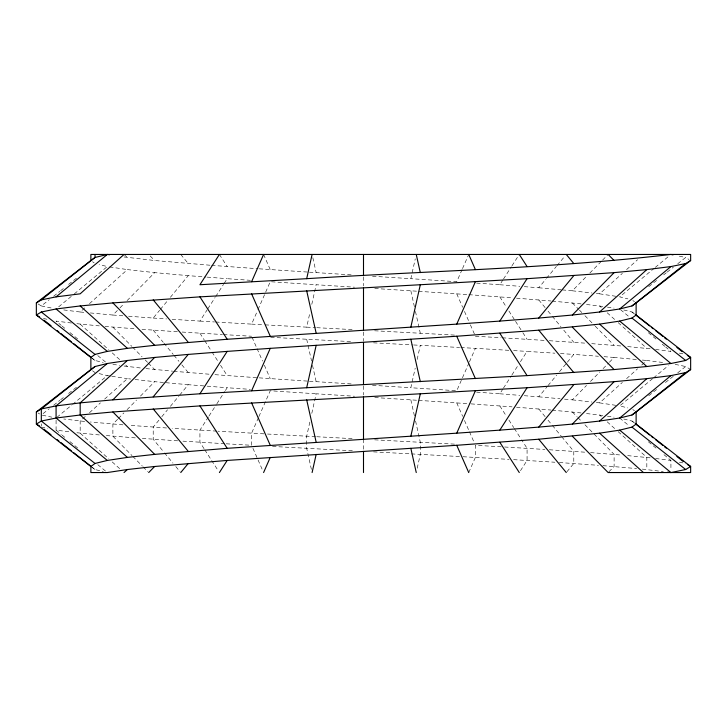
<?xml version="1.0" encoding="UTF-8"?>
<svg xmlns="http://www.w3.org/2000/svg" width="727" height="727" viewBox="0 0 727 727"><rect width="100%" height="100%" fill="white"/><g stroke="black" fill="none" stroke-linecap="round" stroke-linejoin="round"><path stroke-width="0.55" stroke-dasharray="3.63 2.73" d="M265.101 324.86L306.694 327.15L309.847 313.01M311.792 304.313L316.163 284.739L354.485 287.192M309.847 422.06L306.694 436.2L306.694 448.314L311.61 470.351M311.792 413.363L316.163 393.789L354.485 396.242M372.515 276.233L410.837 278.686L415.271 258.857M372.515 385.283L410.837 387.736L415.208 368.162M417.153 359.465L420.306 345.325L459.655 347.488M417.207 468.27L420.306 454.375L420.306 442.261L415.453 420.515M215.655 322.016L251.606 324.124L257.522 310.674M257.976 309.638L270.253 281.712L316.163 284.739M258.43 417.652L251.606 433.174L251.606 445.287L225.77 443.77M258.885 416.626L270.253 390.762L316.163 393.789M462.072 269.599L456.747 281.712L410.837 278.686M462.517 268.59L468.733 254.45M469.024 362.837L456.747 390.762L410.837 387.736M469.478 361.801L475.394 348.351L509.1 350.332M468.733 472.55L475.394 457.401L475.394 445.287L503.484 446.932M172.117 319.289L199.925 321.089L207.195 309.784M207.804 308.839L215.074 297.534M215.674 296.589L223.552 284.339M224.161 283.394L227.188 278.686L250.379 280.313M208.404 416.944L199.925 430.139L199.925 442.261L204.187 448.886M209.012 416.008L216.282 404.694M216.891 403.758L224.761 391.499M225.37 390.563L227.188 387.736L250.379 389.363M476.621 283.112L499.812 284.739L502.857 280.013M503.466 279.059L511.372 266.754M511.981 265.809L519.287 254.45M476.621 392.162L499.812 393.789L502.839 389.081M503.447 388.136L511.326 375.886M511.926 374.941L517.987 365.517M520.414 361.746L527.075 351.386L554.883 353.186M520.487 470.687L527.075 460.436L527.075 448.314L521.622 439.835M128.57 316.209L153.215 318.062L159.649 310.275M160.367 309.411L167.519 300.751M170.382 297.288L188.257 275.651L206.059 277.042M158.931 420.188L153.215 427.112L153.215 439.226L163.802 452.049M161.794 416.725L167.519 409.801M170.382 406.338L178.96 395.951M179.678 395.088L188.257 384.701L206.059 386.092M524.285 286.647L538.743 287.774L545.804 279.223M546.504 278.368L556.391 266.409M557.1 265.555L564.87 256.158M524.285 395.697L538.743 396.824L547.322 386.437M548.04 385.574L556.618 375.187M559.481 371.724L566.633 363.064M567.351 362.2L573.785 354.412L598.43 356.266M566.96 471.723L573.785 463.462L573.785 451.349L562.344 437.5M90.33 312.946L112.885 315.036L119.192 308.63M119.982 307.83L123.926 303.831M127.071 300.633L154.66 272.625L188.257 275.651M117.62 419.279L112.885 424.086L112.885 436.2L131.987 455.584M118.401 418.479L123.926 412.881M127.071 409.683L136.531 400.077M140.475 396.079L154.66 381.675L164.738 382.584M562.262 289.891L572.34 290.8L586.662 276.26M589.842 273.025L601.783 260.911M602.574 260.102L608.145 254.45M564.506 399.141L572.34 399.85L586.525 385.446M590.469 381.448L599.929 371.842M603.074 368.644L608.599 363.046M609.38 362.246L614.115 357.439L636.67 359.529M608.89 471.796L614.115 466.489L614.115 454.375L593.623 433.574M63.749 309.938L80.179 312.001L85.241 307.457M89.457 303.677L127.398 269.599L154.66 272.625M85.241 416.507L80.179 421.051L80.179 433.174L108.85 458.919M89.457 412.727L100.417 402.876M104.633 399.096L127.398 378.649L130.669 379.012M596.331 293.463L599.602 293.826L622.367 273.379M626.583 269.599L637.543 259.748M596.331 402.513L599.602 402.876L622.367 382.429M626.583 378.649L637.543 368.798M641.759 365.018L646.821 360.474L663.251 362.537M58.687 306.821L73.445 294.599M74.318 293.881L107.314 266.564L99.117 264.546M56.951 417.307L71.709 405.084M72.582 404.366L107.314 375.614L110.668 376.123M654.418 268.109L619.686 296.861L627.883 298.879M655.291 267.391L668.313 256.604M652.682 378.594L619.686 405.911L627.883 407.929M653.555 377.876L668.313 365.654M38.004 303.922L41.321 305.949L49.245 299.688M53.644 296.216L59.805 291.345M60.686 290.655L63.331 288.564M68.611 284.393L78.289 276.751M43.084 413.608L49.245 408.738M53.644 405.266L59.805 400.395M60.686 399.705L63.331 397.614M68.611 393.443L78.289 385.801M648.711 286.674L658.389 279.032M663.669 274.861L666.314 272.77M667.195 272.08L673.356 267.209M677.755 263.737L685.679 257.476L688.996 259.503M648.711 395.724L658.389 388.082M665.432 382.52L673.356 376.259M677.755 372.787L685.679 366.526L690.65 369.561M306.694 327.15L315.6 327.623M316.718 327.686L353.476 329.649M374.641 330.776L456.283 335.183M270.717 337.292L352.359 341.699M373.524 342.826L412.509 344.907M413.627 344.971L420.306 345.325M315.6 436.673L265.101 433.91M316.718 436.736L353.476 438.699M374.641 439.826L456.283 444.233M352.359 450.749L270.717 446.342M373.524 451.876L410.282 453.839M411.4 453.902L461.899 456.665M251.606 324.124L263.974 324.796M460.782 347.551L475.394 348.351M263.974 433.846L217.9 431.193M463.026 456.729L509.1 459.382M475.394 336.237L501.23 337.755M502.357 337.819L544.868 340.418M199.925 321.089L214.529 321.952M513.589 350.596L527.075 351.386M182.132 332.057L222.398 334.529M223.516 334.593L251.606 336.237M504.602 446.996L544.868 449.468M216.782 431.129L172.117 428.339M513.589 459.646L554.883 462.236M224.643 443.706L182.132 441.107M309.438 272.18L352.231 274.933M374.768 288.492L417.562 291.245M309.438 381.23L352.231 383.983M374.768 397.542L417.562 400.295M549.321 340.709L584.99 343.135M153.215 318.062L166.556 318.926M560.444 353.549L573.785 354.412M142.01 329.34L177.679 331.766M549.321 449.759L586.107 452.276M166.556 427.976L128.57 425.259M559.327 462.526L598.43 465.316M177.679 440.816L142.01 438.39M259.212 268.817L308.321 272.107M418.679 291.318L467.788 294.608M259.212 377.867L308.321 381.157M418.679 400.368L469.996 403.812M211.621 265.355L258.112 268.745M468.888 294.68L512.044 297.806M214.956 374.669L258.112 377.795M471.096 403.885L512.044 406.856M591.705 343.644L622.003 346.052M112.885 315.036L122.972 315.791M604.028 356.684L614.115 357.439M104.997 326.423L135.295 328.831M590.588 452.612L622.003 455.102M122.972 424.841L90.33 421.996M602.91 465.653L636.67 468.579M135.295 437.881L104.997 435.473M499.812 284.739L519.832 286.302M124.053 256.976L154.66 260.511L210.503 265.264M516.497 298.161L551.057 300.996M207.168 277.123L227.188 278.686M499.812 393.789L519.832 395.352M173.698 371.279L210.503 374.314M516.497 407.211L551.057 410.046M207.168 386.173L227.188 387.736M538.743 287.774L561.144 289.791M552.184 301.096L581.064 303.886M538.743 396.824L560.026 398.741M145.936 368.589L172.581 371.17M552.184 410.146L581.064 412.936M165.856 382.684L188.257 384.701M627.646 346.579L650.111 348.769M642.304 360.056L646.821 360.474M80.179 312.001L84.695 312.419M76.889 323.706L99.354 325.896M627.646 455.629L650.111 457.819M642.304 469.106L663.251 471.587M84.695 421.469L63.749 418.988M99.354 434.946L76.889 432.756M572.34 290.8L591.969 292.981M586.516 304.495L602.947 306.449M572.34 399.85L591.969 402.031M586.516 413.545L602.947 415.499M124.053 366.026L141.574 368.107M135.031 379.494L154.66 381.675M655.581 349.46L670.921 351.386L665.714 347.07M71.419 323.015L56.079 321.089L61.286 325.405M655.581 458.51L670.921 460.436L670.921 470.351M56.079 420.224L56.079 430.139L71.419 432.065M599.602 293.826L617.45 296.525M607.408 307.121L614.106 308.13M109.55 266.9L127.398 269.599M599.602 402.876L617.45 405.575M607.408 416.171L614.106 417.18M112.894 364.345L119.591 365.354M111.776 376.286L127.398 378.649M679.354 256.177L685.679 257.476M679.354 353.113L683.571 353.976M675.138 364.363L685.679 366.526M41.321 305.949L51.862 308.112M43.429 318.499L47.646 319.362M679.354 462.163L685.679 463.462M42.375 415.208L51.862 417.162M41.321 427.112L47.646 428.412M623.784 309.984L631.981 312.001L634.471 313.819M623.784 419.034L631.981 421.051L634.471 422.869M90.875 357.439L95.019 360.474L103.216 362.491M99.117 373.596L107.314 375.614M90.875 466.489L95.019 469.524L103.216 471.541M38.004 412.972L39.667 413.99M632.808 300.496L634.471 301.705M632.808 409.546L634.471 410.755M92.529 261.72L94.192 262.929M92.529 370.77L95.019 372.587M631.981 312.001L634.626 314.091M631.981 421.051L634.626 423.141M92.374 358.384L95.019 360.474M92.374 467.434L95.019 469.524M620.549 309.693L629.237 316.881M648.339 332.693L657.026 339.882M662.233 344.198L664.841 346.352M619.686 418.025L629.237 425.931M648.339 441.743L657.026 448.932M663.969 454.684L670.921 460.436M62.159 326.123L64.767 328.277M69.974 332.593L78.661 339.782M97.763 355.594L106.451 362.782M56.079 430.139L61.286 434.455M62.159 435.173L64.767 437.327M69.974 441.643L78.661 448.832M97.763 464.644L106.451 471.832M599.602 305.949L601.284 307.457M607.19 312.764L614.778 319.58M618.15 322.606L646.821 348.351M599.602 414.999L601.284 416.507M607.19 421.814L614.778 428.63M618.15 431.656L646.821 457.401L646.821 469.524M124.026 254.45L127.398 257.476M80.179 324.124L108.85 349.869M112.222 352.895L119.81 359.711M125.716 365.018L127.398 366.526M112.222 461.945L119.81 468.761M572.34 302.914L578.647 309.32M579.437 310.12L581.8 312.519M584.953 315.718L594.413 325.323M595.195 326.123L614.115 345.325M572.34 411.964L577.074 416.771M577.856 417.571L581.8 421.569M584.953 424.768L592.832 432.774M150.18 255.968L154.66 260.511M112.885 327.15L131.805 346.352M132.587 347.152L142.047 356.757M145.2 359.956L147.563 362.355M148.353 363.155L154.66 369.561M132.777 456.392L142.328 466.089M143.119 466.898L147.899 471.741M538.743 299.887L545.177 307.675M548.04 311.138L551.611 315.463M552.329 316.336L560.917 326.714M563.77 330.176L573.785 342.299M538.743 408.938L545.177 416.725M548.04 420.188L551.611 424.513M552.329 425.386L561.626 436.636M180.75 254.45L188.257 263.537M153.215 330.176L163.23 342.299M163.939 343.162L173.235 354.412M173.953 355.276L178.96 361.337M181.823 364.8L188.257 372.587M164.511 452.903L172.981 463.154M175.807 466.57L180.042 471.696M499.812 296.861L506.474 307.221M508.9 310.992L514.961 320.416M515.561 321.361L522.231 331.73M522.831 332.666L527.075 339.264M499.812 405.911L506.474 416.271M508.9 420.042L513.744 427.585M514.352 428.53L521.014 438.89M219.4 254.45L227.188 266.564M199.925 333.211L204.169 339.809M204.769 340.745L211.439 351.114M212.039 352.059L218.1 361.483M220.526 365.254L227.188 375.614M204.796 449.831L218.182 470.66M456.747 293.826L462.654 307.276M464.471 311.41L469.933 323.824M470.387 324.86L474.94 335.202M456.747 402.876L462.654 416.326M464.471 420.46L469.024 430.811M469.478 431.838L474.031 442.189M263.592 254.45L270.253 269.599M252.06 337.273L256.613 347.615M257.067 348.651L262.529 361.065M264.346 365.199L270.253 378.649M252.941 448.314L262.711 470.533M410.837 290.8L414.481 307.112M415.453 311.465L420.306 333.211M410.837 399.85L414.481 416.162M312.819 257.658L316.163 272.625M306.694 339.264L311.547 361.01M312.519 365.363L316.163 381.675M363.5 276.932L363.5 285.929M363.5 332.021L363.5 341.018M363.5 385.982L363.5 394.979M363.5 439.226L363.5 450.24M41.321 423.805L41.321 426.013"/><path stroke-width="1.09" d="M219.4 254.45L199.925 284.739L306.694 278.686L312.101 254.45M36.35 411.964L41.321 408.938L56.079 405.911L80.179 402.876L112.885 399.85L199.925 393.789L306.694 387.736L316.163 345.325L456.747 336.237L538.743 330.176L599.602 324.124L619.686 321.089L631.981 318.062L636.125 315.036L636.125 302.914L690.65 260.511L690.65 254.45L90.875 254.45L90.875 260.511L36.35 302.914L36.35 315.036L90.875 357.439L90.875 369.561L36.35 411.964L36.35 424.086L90.875 466.489L90.875 472.55L107.314 472.55L127.398 469.524L154.66 466.489L227.188 460.436L456.747 445.287L538.743 439.226L599.602 433.174L619.686 430.139L631.981 427.112L636.125 424.086L636.125 411.964L690.65 369.561L690.65 357.439L636.125 315.036M312.101 472.55L316.163 454.375M90.875 357.439L95.019 354.412L107.314 351.386L127.398 348.351L154.66 345.325L227.188 339.264L410.837 327.15L420.306 284.739L527.075 278.686L614.115 272.625L646.821 269.599L670.921 266.564L685.679 263.537L690.65 260.511M90.875 466.489L95.019 463.462L107.314 460.436L127.398 457.401L154.66 454.375L227.188 448.314L410.837 436.2L420.306 393.789L527.075 387.736L614.115 381.675L646.821 378.649L670.921 375.614L685.679 372.587L690.65 369.561M251.606 281.712L263.592 254.45M251.606 390.762L270.253 348.351L316.163 345.325M263.592 472.55L270.253 457.401M410.837 327.15L456.747 324.124L475.394 281.712M410.837 436.2L456.747 433.174L475.394 390.762M199.925 393.789L227.188 351.386L270.253 348.351M219.4 472.55L227.188 460.436M456.747 324.124L499.812 321.089L527.075 278.686M456.747 433.174L499.812 430.139L527.075 387.736M153.215 396.824L188.257 354.412L227.188 351.386M180.75 472.55L188.257 463.462M499.812 321.089L538.743 318.062L573.785 275.651M499.812 430.139L538.743 427.112L573.785 384.701M112.885 399.85L154.66 357.439L188.257 354.412M148.69 472.55L154.66 466.489M538.743 318.062L572.34 315.036L614.115 272.625M538.743 427.112L572.34 424.086L614.115 381.675M124.026 254.45L80.179 293.826L56.079 296.861L41.321 299.887L36.35 302.914M154.66 357.439L127.398 360.474L80.179 402.876L80.179 414.999L127.398 457.401M124.026 472.55L127.398 469.524M572.34 315.036L599.602 312.001L646.821 269.599M572.34 424.086L599.602 421.051L646.821 378.649M56.079 296.861L107.314 254.45L109.55 254.786M127.398 360.474L107.314 363.5L56.079 405.911L56.079 418.025L107.314 460.436M599.602 312.001L619.686 308.975L670.921 266.564M599.602 421.051L619.686 418.025L670.921 375.614M41.321 299.887L95.019 257.476L107.314 254.45M107.314 363.5L95.019 366.526L41.321 408.938L41.321 421.051L95.019 463.462M619.686 308.975L631.981 305.949L685.679 263.537M619.686 418.025L631.981 414.999L685.679 372.587M90.875 260.511L95.019 257.476L95.019 254.45M90.875 369.561L95.019 366.526M631.981 305.949L636.125 302.914M631.981 414.999L636.125 411.964M420.306 284.739L199.925 296.861L112.885 302.914L80.179 305.949L56.079 308.975L41.321 312.001L36.35 315.036L39.667 317.054M306.694 387.736L527.075 375.614L614.115 369.561L646.821 366.526L670.921 363.5L685.679 360.474L690.65 357.439L687.333 355.421M667.631 472.141L670.921 472.55L685.679 469.524L690.65 466.489L636.125 424.086M306.694 278.686C428.085 270.907 550.021 268.572 670.921 254.45L673.029 254.886M420.306 393.789L199.925 405.911L112.885 411.964L80.179 414.999L56.079 418.025L41.321 421.051L36.35 424.086L39.667 426.104M687.333 464.471L690.65 466.489L690.65 472.55L608.145 472.55L572.34 436.2M635.507 314.782L649.593 325.905M651.347 327.295L653.11 328.686M655.754 330.776L662.797 336.337M664.551 337.728L666.314 339.118M676.873 347.461L682.162 351.632M631.981 318.062L685.679 360.474M635.507 423.832L649.593 434.955M651.347 436.345L653.11 437.736M655.754 439.826L662.797 445.387M664.551 446.778L666.314 448.168M676.873 456.511L683.035 461.372M631.981 427.112L685.679 469.524M41.321 312.001L95.019 354.412M43.965 320.153L50.999 325.714M57.169 330.576L58.923 331.966M60.686 333.357L71.246 341.699M73.89 343.789L91.493 357.693M43.965 429.203L50.999 434.764M57.169 439.626L58.923 441.016M60.686 442.407L71.246 450.749M73.89 452.839L91.493 466.743M619.686 321.089L670.921 363.5M619.686 430.139L670.921 472.55M56.079 308.975L107.314 351.386M599.602 324.124L646.821 366.526M599.602 433.174L643.45 472.55M80.179 305.949L127.398 348.351M608.145 254.45L614.115 260.511M572.34 327.15L614.115 369.561M112.885 302.914L154.66 345.325M112.885 411.964L154.66 454.375M566.278 254.45L573.785 263.537M538.743 330.176L573.785 372.587M538.743 439.226L566.278 472.55M153.215 299.887L188.257 342.299M153.215 408.938L188.257 451.349M519.287 254.45L527.075 266.564M499.812 333.211L527.075 375.614M499.812 442.261L519.287 472.55M199.925 296.861L227.188 339.264M199.925 405.911L227.188 448.314M468.733 254.45L475.394 269.599M456.747 336.237L475.394 378.649M456.747 445.287L468.733 472.55M251.606 293.826L270.253 336.237M251.606 402.876L270.253 445.287M416.253 254.45L420.306 272.625M410.837 339.264L420.306 381.675M410.837 448.314L416.253 472.55M306.694 290.8L316.163 333.211M306.694 399.85L316.163 442.261M363.5 254.45L363.5 275.651M363.5 287.774L363.5 330.176M363.5 342.299L363.5 384.701M363.5 396.824L363.5 439.226M363.5 451.349L363.5 472.55"/></g></svg>
